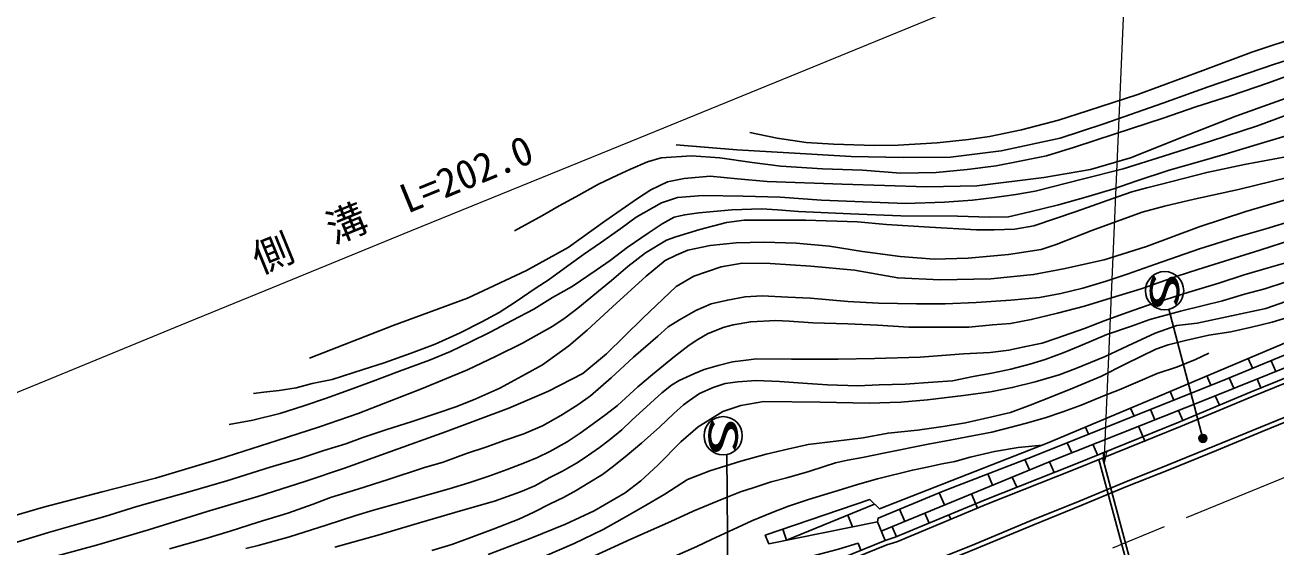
# Model space of a CAD drawing. Units: millimetres at full size, sheet at 1:1000; details may follow other scales. Extents: x 40000 to 680000, y 20000 to 380000.
# Drawn here: x 449987 to 528438, y 286638 to 319387 of the extents above; entities that cross this region are included whole.
import ezdxf
from ezdxf.enums import TextEntityAlignment as Align

# ---------------------------------------------------------------- set-up
doc = ezdxf.new("R2010")
doc.units = ezdxf.units.MM
doc.header["$LTSCALE"] = 1000
doc.linetypes.add('CHAIN', pattern=[18.5, 12, -1.5, 3.5, -1.5])
for name, color, linetype, lineweight in [('M-BGD', 7, 'Continuous', 25), ('M-BGD-EXST', 7, 'Continuous', 25), ('M-BMK', 2, 'CHAIN', 13), ('M-STR-HTXT', 7, 'Continuous', 13), ('M-STR-STRC', 7, 'Continuous', 25)]:
    doc.layers.add(name, color=color, linetype=linetype, lineweight=lineweight)
doc.styles.add('@ＭＳ ゴシック', font='')
doc.styles.add('ＭＳ ゴシック', font='')
doc.styles.get('@ＭＳ ゴシック').set_extended_font_data('@MS Gothic')
doc.styles.get('ＭＳ ゴシック').set_extended_font_data('MS Gothic')

# ---------------------------------------------------------------- blocks, each defined once
blk = doc.blocks.new('open_arrow')
at = {"color": 0, "linetype": 'Continuous', "lineweight": -2}
blk.add_lwpolyline([(7.5, 1.25), (0, 0), (7.5, -1.25)], dxfattribs=at)

msp = doc.modelspace()

# ---------------------------------------------------------------- hatches: boundary and pattern name
at = {"layer": 'M-BGD-EXST'}
for points in [[(523638, 293331, 0.41421), (523978, 293231, 0.41421), (524077, 293570, 1)], [(523638, 293331, 1), (524077, 293570, 0.41421), (523738, 293670, 0.41421)]]:
    msp.add_hatch(color=256, dxfattribs=at).paths.add_polyline_path(points)

# ---------------------------------------------------------------- linework, layer by layer
at = {"layer": 'M-BGD'}
for p, q in [((526700, 298467), (526968, 297848)), ((528128, 298325), (528420, 297650)), ((524099, 297370), (524354, 296781)), ((525506, 297246), (525788, 296594)), ((527255, 297183), (527495, 296628)), ((521803, 296402), (522039, 295855)), ((524634, 296131), (524889, 295544)), ((527615, 296352), (527615, 296351)), ((519319, 295354), (519535, 294854)), ((520560, 295264), (520838, 294621)), ((522319, 295209), (522591, 294581)), ((525008, 295269), (525014, 295254)), ((526154, 295749), (526159, 295737)), ((519812, 294214), (520234, 293238)), ((522710, 294306), (522718, 294286)), ((516491, 294161), (516685, 293714)), ((521235, 293704), (521251, 293667)), ((515353, 293182), (515626, 292552)), ((516959, 293081), (517249, 292411)), ((512697, 292125), (512979, 291475)), ((514226, 291990), (514518, 291315)), ((517335, 292122), (519772, 283059)), ((517576, 292187), (520014, 283124)), ((510362, 291219), (510665, 290518)), ((511900, 291029), (512178, 290387)), ((507326, 290036), (507656, 289273)), ((509343, 289970), (509727, 289081)), ((504826, 289007), (505158, 288239)), ((506416, 288760), (506687, 288135)), ((501590, 288638), (501877, 287896)), ((507925, 288652), (508044, 288377)), ((504361, 287909), (504635, 287277))]:
    msp.add_line(p, q, dxfattribs=at)
for points in [[(490822, 311879), (494624, 311552), (497881, 311361), (501798, 311143), (505056, 311075), (508030, 311089), (511209, 311498), (514912, 312296), (517640, 313191), (521338, 314473), (524189, 315508), (528344, 316940), (531997, 318073), (534225, 318871), (536015, 319739), (538422, 321075), (540782, 322417), (543268, 323903), (545586, 325544), (547551, 327096), (549282, 328634)], [(495440, 312634), (497162, 312278), (498985, 312016), (500681, 311914), (503254, 311821), (504746, 311855), (507200, 311999), (509151, 312211), (510477, 312397), (512470, 312804), (514805, 313424), (516619, 313992), (519769, 315028), (523860, 316531), (526924, 317686), (530073, 318737), (532168, 319415), (535606, 320681), (537881, 321708), (539179, 322387), (541173, 323600), (542947, 324839), (544881, 326586)], [(531066, 316892), (527967, 315767), (525583, 314939), (523421, 314247), (521360, 313548), (518349, 312561), (515798, 311733), (514039, 311186), (512369, 310840), (510884, 310544), (509076, 310314), (507130, 310141), (504910, 310098), (502506, 310270), (499990, 310357), (497389, 310522), (495582, 310753), (493571, 311055), (491783, 311185), (489890, 311062), (489031, 310798), (487951, 310353), (487134, 309968), (485952, 309394), (484523, 308600), (483475, 308032), (482432, 307427), (480677, 306474)], [(467837, 298486), (473080, 300529), (477742, 302257), (481443, 303981), (484043, 305425), (486355, 307082), (488398, 308505), (489236, 309041), (490287, 309540), (491322, 309756), (492951, 309907), (494676, 309745), (496524, 309573), (501238, 309411), (506534, 309238), (509676, 309293), (513873, 309821), (516809, 310317), (519310, 311050), (522925, 312496), (525916, 313673), (530177, 315194)], [(530439, 314224), (527288, 313057), (524331, 312096), (521376, 311148), (518860, 310370), (516370, 309734), (513335, 308957), (512128, 308752), (510780, 308558), (509398, 308396), (507651, 308277), (505200, 308180), (502027, 308310), (499946, 308396), (497355, 308579), (495026, 308644), (492499, 308687), (490914, 308558), (489912, 308235), (488324, 307339), (487342, 306627), (486080, 305711), (485009, 304995), (483801, 304113), (482787, 303378), (482050, 302897), (480718, 302002), (479730, 301348), (478627, 300758), (477280, 300072), (475710, 299356), (474197, 298801), (472509, 298196), (471183, 297773), (469251, 297140), (467995, 296891), (467000, 296633), (465917, 296453), (464966, 296342), (464321, 296273)], [(462788, 294315), (464282, 294601), (465965, 295012), (467468, 295486), (468828, 295951), (470099, 296407), (471767, 297018), (473476, 297671), (475356, 298360), (476675, 298908), (477883, 299481), (479154, 300107), (480532, 300858), (481887, 301568), (483059, 302292), (484303, 302990), (485797, 304000), (486686, 304612), (487751, 305435), (489075, 306320), (489939, 306905), (490700, 307325), (491362, 307486), (492239, 307603), (494309, 307781), (496179, 307844), (497172, 307799), (498499, 307683), (501765, 307531), (504919, 307414), (508474, 307396), (510471, 307325), (511663, 307361), (513005, 307656), (514807, 308104), (516516, 308587), (518261, 309105), (519657, 309597), (521747, 310271), (523671, 310834), (525257, 311283), (527682, 312007), (529436, 312535)], [(561248, 311712), (553571, 308924), (547902, 306838), (544197, 305444), (540449, 304113), (534488, 301589), (529762, 299758), (521803, 296402), (514094, 293150), (506568, 290210), (503570, 289024), (502966, 289627), (496408, 287380), (496637, 286839), (503445, 288212), (503924, 287047)], [(446199, 287701), (451153, 289134), (454824, 290099), (458179, 290962), (462142, 292154), (465798, 293315), (468445, 294185), (470881, 295020), (472979, 295838), (474853, 296566), (477729, 297752), (479543, 298614), (481180, 299417), (483095, 300492), (483861, 301012), (484649, 301614), (486764, 303364), (487782, 304241), (488891, 305103), (490226, 305887), (490799, 306096), (492316, 306549), (493975, 307002), (495090, 307151), (497221, 307144), (498925, 307144), (502200, 307040), (504022, 306862), (506703, 306698), (509666, 306534), (510759, 306534), (512056, 306579), (513246, 306795), (515911, 307687), (518566, 308624), (519409, 308923), (520338, 309169), (521171, 309384), (524096, 310143), (526464, 310628), (529156, 311133)], [(503685, 287629), (514528, 292116), (524053, 295898), (531860, 299030), (541123, 302740), (549116, 305974), (561459, 311214)], [(561832, 310337), (557657, 308574), (551214, 305959), (544649, 303314), (539235, 301115), (533592, 298771), (527006, 296106), (522452, 294198), (515853, 291521), (510305, 289322), (504662, 286963), (504025, 286764), (499454, 284913), (493833, 282631), (487890, 280215), (481507, 277579), (474841, 275008), (468736, 272303), (463448, 270005), (458227, 267930), (453020, 266029), (450015, 265062), (444858, 263433)], [(530269, 310087), (526081, 309058), (523301, 308454), (521441, 308025), (520054, 307637), (516890, 306492), (514657, 305608), (513706, 305298), (511667, 304997), (509126, 304764), (507008, 304706), (504875, 304871), (502518, 305171), (500439, 305511), (498344, 305695), (496342, 305753), (494577, 305715), (492947, 305550), (491558, 305268), (490812, 304938), (490133, 304609), (488939, 303628), (486823, 301697), (485249, 300250), (484086, 299251), (482435, 298077), (481378, 297485), (479766, 296611), (478262, 295942), (477070, 295448), (475767, 295020), (474273, 294516), (472613, 293981), (471177, 293516), (470099, 293118), (468731, 292691), (467284, 292215), (465354, 291643), (462644, 290788), (460336, 290119), (457005, 289177), (454988, 288547), (453356, 288099), (451455, 287557), (449210, 286866)], [(561715, 310613), (557542, 308851), (551102, 306237), (544536, 303592), (539121, 301392), (533478, 299049), (526892, 296383), (522337, 294475), (515742, 291799), (510192, 289600), (504559, 287245), (503924, 287047), (499341, 285191), (493720, 282909), (487776, 280492), (481396, 277858), (474726, 275285), (468616, 272578), (463333, 270282), (458120, 268210), (452922, 266313), (449924, 265348)], [(529041, 308423), (526557, 307683), (523614, 306733), (520321, 305492), (517662, 304659), (515110, 304090), (513236, 303725), (510559, 303452), (507381, 303395), (504722, 303520), (501999, 303999), (499273, 304261), (496709, 304420), (494955, 304443), (493641, 304213), (491932, 303633), (490815, 302972), (488728, 301000), (486458, 298753), (484966, 297523), (482821, 296405), (480338, 295346), (476357, 293863), (472859, 292599), (470030, 291583), (467535, 290740), (464590, 289804), (461412, 288859), (457738, 287719), (454468, 286762), (450990, 285803)], [(503445, 288212), (503483, 288455), (507566, 290135), (513157, 292303), (519575, 294870), (525057, 297062), (532257, 300024), (540772, 303415), (548451, 306522), (554226, 308777)], [(459040, 286517), (461270, 287158), (462855, 287634), (464609, 288190), (466465, 288771), (468057, 289325), (469147, 289741), (470864, 290273), (472766, 290867), (474972, 291600), (476201, 291963), (477666, 292494), (478881, 292896), (480103, 293345), (481266, 293742), (482432, 294246), (483594, 294893), (484658, 295553), (485444, 296114), (486736, 297260), (488149, 298541), (489683, 299857), (490331, 300445), (491024, 300900), (492048, 301475), (493015, 301886), (494032, 302124), (495142, 302342), (496215, 302395), (497834, 302322), (499241, 302249), (501583, 302045), (503518, 301939), (505886, 301893), (507696, 301893), (509640, 301972), (511803, 302118), (513600, 302283), (514948, 302547), (516318, 302885), (517791, 303314), (519112, 303756), (520893, 304391), (523647, 305342), (526048, 306104), (527792, 306599), (530807, 307511)], [(529495, 305933), (527427, 305260), (525217, 304571), (523533, 304043), (522234, 303627), (519974, 302845), (518131, 302271), (516420, 301749), (514739, 301318), (513094, 300909), (511780, 300665), (510660, 300566), (509167, 300427), (506991, 300427), (505406, 300427), (503448, 300546), (501585, 300632), (499394, 300698), (497914, 300797), (497069, 300856), (495503, 300770), (494407, 300579), (493775, 300406), (492791, 300010), (492190, 299666), (491635, 299296), (490728, 298594), (489341, 297465), (488416, 296686), (487139, 295522), (486419, 294961), (485790, 294496), (484799, 293776), (483986, 293228), (482908, 292626), (482128, 292243), (481316, 291913), (480224, 291496), (479068, 291080), (477818, 290662), (476596, 290293), (475479, 289969), (473494, 289419), (471843, 288957), (470740, 288614), (468873, 288011), (466568, 287279), (464603, 286742), (463836, 286544)], [(469422, 286627), (472187, 287393), (474366, 288055), (477295, 288905), (479431, 289513), (481066, 290092), (481962, 290471), (482907, 290988), (483690, 291403), (484562, 291902), (485044, 292209), (486010, 292880), (486624, 293343), (487406, 293993), (488038, 294588), (489220, 295669), (489918, 296319), (490532, 296782), (491019, 297083), (491934, 297498), (492578, 297780), (493449, 298017), (494358, 298257), (495038, 298336), (495863, 298438), (498055, 298420), (500976, 298420), (503253, 298474), (506131, 298558), (508851, 298751), (510523, 298848), (511678, 298993), (512647, 299191), (513779, 299432), (514687, 299733), (516436, 300354), (517669, 300829), (518875, 301263), (519886, 301612), (520496, 301824), (522981, 302630), (524845, 303197), (526434, 303709), (527950, 304154), (529419, 304563)], [(529008, 303244), (527738, 302829), (526459, 302491), (525080, 302076), (523901, 301799), (522454, 301437), (520528, 300902), (519370, 300492), (517841, 299980), (516154, 299257), (515083, 298824), (513958, 298397), (513010, 298107), (511800, 297794), (510621, 297554), (509446, 297325), (508150, 297053), (506928, 296975), (505182, 296860), (503557, 296818), (502211, 296746), (500316, 296818), (499064, 296902), (497303, 297011), (495846, 297077), (494685, 296993), (493901, 296889), (493136, 296643), (492288, 296264), (491650, 295831), (491287, 295565), (490673, 295023), (489769, 294162), (488662, 293181), (487758, 292409), (486897, 291711), (486204, 291181), (485313, 290633), (484543, 290176), (483764, 289741), (482928, 289344), (481904, 288820), (480953, 288375), (479344, 287753), (477953, 287242), (476754, 286796), (475491, 286423)], [(479024, 286163), (481673, 287167), (483892, 288075), (485690, 288907), (487616, 290039), (488611, 290785), (489682, 291779), (491109, 293226), (492199, 294172), (493758, 295147), (494869, 295512), (496323, 295770), (499855, 295732), (502934, 295655), (504910, 295732), (506593, 295866), (508840, 296133), (510537, 296373), (511895, 296641), (513329, 297004), (514850, 297434), (515882, 297836), (517723, 298594), (519158, 299263), (520869, 300057), (522227, 300534), (523495, 300671), (525647, 301149), (527808, 301598), (529061, 302038)], [(529648, 301187), (528194, 300752), (526898, 300435), (525597, 300137), (524232, 299919), (522857, 299623), (521677, 299315), (520896, 299048), (519016, 298138), (517450, 297345), (515699, 296613), (514499, 296126), (513015, 295543), (511799, 295078), (510610, 294800), (508958, 294425), (507560, 294196), (505967, 293959), (504117, 293781), (502549, 293484), (500838, 293276), (499097, 293059), (497799, 292771), (496473, 292455), (494868, 292018), (492929, 291425), (491534, 290872), (490107, 289950), (488761, 289159), (487443, 288406), (486236, 287743), (484433, 286851), (482593, 286070)], [(485700, 286091), (487975, 287119), (490497, 288246), (491883, 288889), (493094, 289393), (493908, 289726), (494864, 290094), (495712, 290367), (496782, 290729), (497755, 290984), (499152, 291371), (500167, 291703), (500813, 291911), (501575, 292078), (502506, 292256), (503933, 292553), (506627, 293086), (507988, 293336), (509068, 293544), (510612, 293835), (511835, 294161), (512713, 294387), (513962, 294744), (515066, 295118), (516231, 295546), (517685, 296134), (518599, 296507), (519930, 297073), (520993, 297518), (522256, 297951), (523392, 298396), (524228, 298794)], [(513777, 293026), (512279, 292873), (510777, 292619), (509258, 292283), (508301, 292008), (507494, 291849), (506457, 291636), (505641, 291459), (503452, 290918), (502202, 290563), (501255, 290272), (500085, 289902), (499121, 289617), (497858, 289194), (496843, 288800), (495574, 288280), (494662, 287853), (493045, 287116), (492121, 286677), (489284, 285421)], [(503268, 289325), (497744, 287062), (497506, 287756)], [(464148, 272395), (466482, 273457), (470924, 275149), (476706, 277052), (479842, 278144), (484429, 279997), (488132, 281513), (492325, 283256), (496153, 284916), (497827, 285673), (501001, 286502), (502235, 286872), (502412, 286435)]]:
    msp.add_lwpolyline(points, dxfattribs=at)
at = {"layer": 'M-BGD-EXST'}
for p, q in [((523858, 293451), (521726, 301550)), ((523858, 293451), (521726, 301550)), ((494092, 281162), (493998, 292438)), ((494092, 281162), (493998, 292438))]:
    msp.add_line(p, q, dxfattribs=at)
for centre, radius in [((521451, 302718), 1200), ((521451, 302718), 1200), ((493771, 293617), 1200), ((493771, 293617), 1200), ((523858, 293451), 250), ((523858, 293451), 250)]:
    msp.add_circle(centre, radius, dxfattribs=at)
at = {"layer": 'M-BMK'}
msp.add_lwpolyline([(373503, 265854), (374896, 264385), (379057, 261290), (383104, 258733), (386943, 256770), (392257, 254353), (396208, 252984), (401662, 251419), (404543, 250834), (408732, 250264), (414446, 249925), (420498, 250015), (426044, 250666), (429739, 251355), (436285, 253195), (440811, 254791), (453399, 260303), (456707, 261509), (471512, 267364), (563926, 305402)], dxfattribs=at)
at = {"layer": 'M-STR-HTXT'}
for points in [[(550233, 337659), (533189, 330599), (516741, 323908), (509557, 320910), (498472, 316356), (487989, 312080), (474211, 306479), (465487, 302902), (459763, 300557), (450868, 296897), (444400, 294251)], [(517670, 291840), (519061, 324186), (485431, 324186)]]:
    msp.add_lwpolyline(points, dxfattribs=at)
at = {"layer": 'M-STR-STRC'}
for points in [[(504688, 284850), (505298, 285091), (509553, 286813), (513078, 288292), (516155, 289531), (518917, 290686), (521674, 291787), (524596, 292976), (527462, 294166), (531665, 295869), (535166, 297324), (540349, 299419), (543724, 300828), (547809, 302470), (551909, 304179), (554926, 305404), (557936, 306629), (560467, 307655), (562588, 308556)], [(505067, 284677), (505409, 284812), (509667, 286536), (513192, 288015), (516269, 289253), (519031, 290408), (521786, 291509), (524710, 292698), (527576, 293888), (531779, 295591), (535280, 297046), (540463, 299142), (543837, 300551), (547922, 302192), (552023, 303901), (555039, 305126), (558049, 306351), (560582, 307378), (562705, 308279)]]:
    msp.add_lwpolyline(points, dxfattribs=at)

# ---------------------------------------------------------------- block references
at = {"layer": 'M-STR-HTXT', "xscale": 100, "yscale": 100, "rotation": 87.5}
msp.add_blockref('open_arrow', (517670, 291840), dxfattribs=at)

# ---------------------------------------------------------------- texts
at = {"layer": 'M-BGD-EXST', "style": '@ＭＳ ゴシック', "width": 2}
for p in [(521451, 302718), (493771, 293617)]:
    msp.add_text('S', height=1833, rotation=270, dxfattribs=at).set_placement(p, align=Align.MIDDLE_CENTER)
at = {"layer": 'M-STR-HTXT', "style": 'ＭＳ ゴシック'}
msp.add_text('側\u3000溝\u3000L=202.0', height=1833, rotation=22.238, dxfattribs=at).set_placement((473586, 306788), align=Align.BOTTOM_CENTER)

doc.saveas('drawing.dxf')
